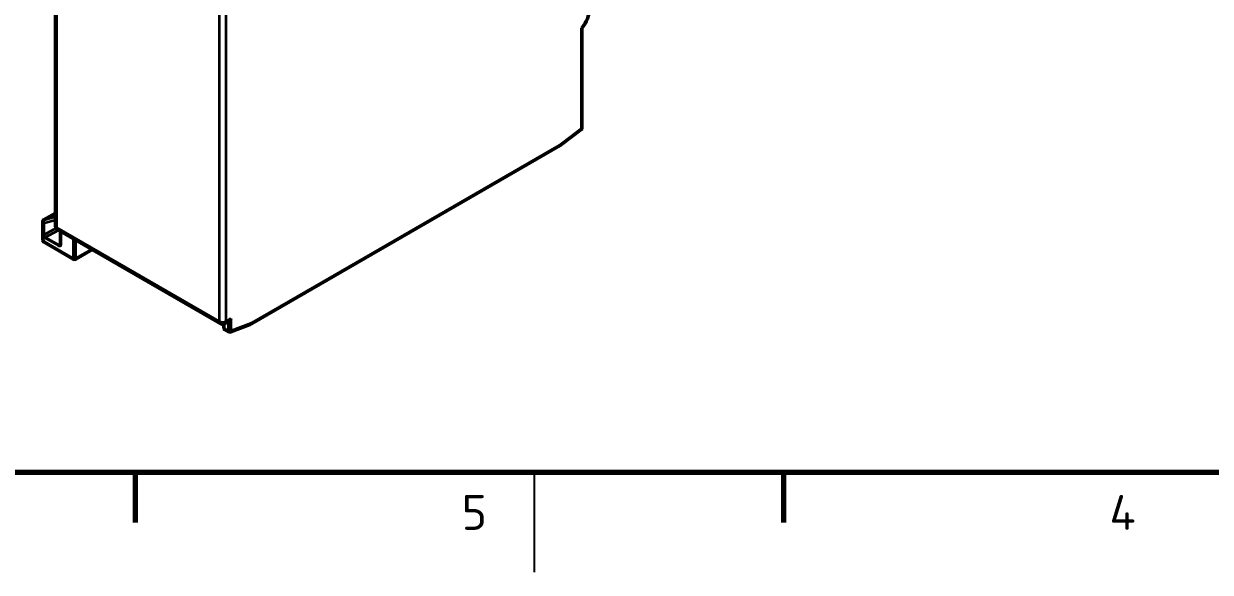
# Model space of a CAD drawing. Header units: millimetres. Extents: x 0 to 415, y 0 to 297.
# Drawn here: x 73.8 to 192.8, y 0 to 55 of the extents above; entities that cross this region are included whole.
import ezdxf

# ---------------------------------------------------------------- set-up
doc = ezdxf.new("R2010")
doc.units = ezdxf.units.MM
for name, color, linetype, lineweight in [('Rahmen (ISO)', 7, 'Continuous', 70), ('Rahmen Mittel', 7, 'Continuous', 50), ('Sichtbar (ISO)', 7, 'Continuous', 50), ('Sichtbar schmal (ISO)', 7, 'Continuous', 35)]:
    doc.layers.add(name, color=color, linetype=linetype, lineweight=lineweight)
doc.styles.add('FERTIG Motors-DIN-3_5mm', font='isocpeur.ttf')

# ---------------------------------------------------------------- blocks, each defined once
blk = doc.blocks.new('Ränder A3-QUER')
at = {"layer": 'Rahmen (ISO)'}
for p, q in [((410, 10), (20, 10)), ((85, 10), (85, 5)), ((150, 10), (150, 5))]:
    blk.add_line(p, q, dxfattribs=at)
at = {"layer": 'Rahmen (ISO)', "lineweight": 25}
blk.add_line((125, 10), (125, 0), dxfattribs=at)
at = {"layer": 'Rahmen Mittel', "char_height": 3.5, "width": 65.5864, "attachment_point": 5, "style": 'FERTIG Motors-DIN-3_5mm'}
for s, insert in [('\\fISOCPEUR|b0|i0;5', (119, 6)), ('\\fISOCPEUR|b0|i0;4', (184, 6))]:
    blk.add_mtext(s, dxfattribs=dict(at, insert=insert))

msp = doc.modelspace()

# ---------------------------------------------------------------- linework, layer by layer
at = {"layer": 'Sichtbar (ISO)'}
for p, q in [((77, 109.958), (77, 34.759)), ((129.791, 54.564), (129.791, 44.538)), ((129.735, 44.434), (127.684, 42.855)), ((96.609, 24.903), (127.57, 42.778)), ((77, 36.021), (75.803, 35.33)), ((75.745, 33.289), (75.745, 35.245)), ((75.808, 35.001), (75.808, 33.808)), ((75.944, 33.575), (77.359, 32.758)), ((77.25, 34.326), (93.514, 24.936)), ((77.5, 34.181), (77.5, 32.847)), ((78.814, 31.401), (75.845, 33.116)), ((80.665, 32.354), (79.014, 31.401)), ((94.014, 24.936), (94.372, 25.143)), ((93.89, 24.502), (93.89, 24.885)), ((94.371, 24.109), (93.99, 24.329)), ((96.488, 24.845), (94.543, 24.096))]:
    msp.add_line(p, q, dxfattribs=at)
for centre, radius, start, end in [((77.5, 34.759), 0.5, 180, 240), ((75.945, 33.289), 0.2, 180, 240), ((78.914, 31.574), 0.2, 240, 300), ((93.764, 25.369), 0.5, 240, 300), ((94.09, 24.502), 0.2, 180, 240), ((94.471, 24.283), 0.2, 240, 291.05172)]:
    msp.add_arc(centre, radius, start, end, dxfattribs=at)
for centre, major_axis, ratio, start_param, end_param in [((129.048, 55.62), (1.05, 1.819), 0.5773503, 4.4505896, 5.4977871), ((129.508, 44.511), (0.282, 0.019), 0.5278943, 5.6153594, 6.165613), ((129.649, 44.62), (0.099, -0.176), 0.5772419, 0.633946, 0.7990947), ((75.945, 35.249), (-0.2, 0), 0.5773503, 5.4977871, 6.0418084), ((75.658, 35.087), (0.112, -0.173), 0.5754319, 0.7278424, 0.9855964), ((75.958, 33.737), (0.103, -0.172), 0.634854, 3.9564809, 5.4322086), ((77.359, 32.929), (0.096, -0.181), 0.5762811, 5.540783, 7.1115794)]:
    msp.add_ellipse(centre, major_axis=major_axis, ratio=ratio, start_param=start_param, end_param=end_param, dxfattribs=at)
for points, knots in [([(127.684, 42.855), (127.677, 42.849), (127.67, 42.844), (127.654, 42.833), (127.647, 42.827), (127.632, 42.817), (127.624, 42.812), (127.609, 42.802), (127.601, 42.797), (127.585, 42.787), (127.577, 42.782), (127.57, 42.778)], [4.5472403, 4.5472403, 4.5472403, 4.5472403, 4.58027004, 4.58027004, 4.61329977, 4.61329977, 4.64632951, 4.64632951, 4.67935924, 4.67935924, 4.71238898, 4.71238898, 4.71238898, 4.71238898]), ([(75.803, 35.045), (75.803, 35.045), (75.803, 35.045), (75.8, 35.061), (75.795, 35.077), (75.784, 35.11), (75.777, 35.126), (75.765, 35.159), (75.759, 35.175), (75.75, 35.204), (75.747, 35.218), (75.744, 35.244), (75.745, 35.256), (75.748, 35.269), (75.749, 35.273), (75.75, 35.276)], [-0.092958816, -0.092958816, -0.092958816, -0.092958816, -0.092929438, -0.092929438, -0.08779012, -0.08779012, -0.082650802, -0.082650802, -0.077511484, -0.077511484, -0.072808846, -0.072808846, -0.068106209, -0.068106209, -0.066299645, -0.066299645, -0.066299645, -0.066299645]), ([(94.372, 25.143), (94.383, 25.149), (94.395, 25.157), (94.432, 25.185), (94.459, 25.211), (94.535, 25.299), (94.58, 25.374), (94.612, 25.451)], [-0.043282967, -0.043282967, -0.043282967, -0.043282967, -0.037901061, -0.037901061, -0.025267374, -0.025267374, 0, 0, 0, 0]), ([(96.488, 24.845), (96.496, 24.848), (96.505, 24.851), (96.521, 24.858), (96.529, 24.862), (96.545, 24.869), (96.553, 24.873), (96.569, 24.881), (96.577, 24.885), (96.593, 24.894), (96.601, 24.898), (96.609, 24.903)], [1.40564765, 1.40564765, 1.40564765, 1.40564765, 1.43867738, 1.43867738, 1.47170712, 1.47170712, 1.50473686, 1.50473686, 1.53776659, 1.53776659, 1.57079633, 1.57079633, 1.57079633, 1.57079633])]:
    msp.add_open_spline(points, degree=3, knots=knots, dxfattribs=at)
at = {"layer": 'Sichtbar schmal (ISO)'}
for p, q in [((77.147, 34.555), (77.147, 109.754)), ((93.41, 100.364), (93.41, 25.165)), ((94.117, 25.165), (94.117, 100.364)), ((129.791, 44.538), (127.704, 42.932)), ((127.611, 42.869), (96.651, 24.994)), ((77, 35.624), (75.75, 35.276)), ((75.803, 33.207), (75.803, 35.045)), ((75.808, 35.001), (77, 35.332)), ((93.41, 25.165), (77.147, 34.555)), ((77.08, 34.488), (75.808, 33.808)), ((75.944, 33.575), (77.297, 34.299)), ((78.773, 33.446), (78.773, 31.493)), ((78.773, 31.493), (75.803, 33.207)), ((77.5, 32.889), (77.359, 32.758)), ((79.056, 31.493), (79.056, 33.283)), ((80.606, 32.388), (79.056, 31.493)), ((94.117, 25.165), (94.612, 25.451)), ((94.329, 25.118), (94.329, 24.201)), ((94.612, 24.201), (94.612, 25.451)), ((93.948, 24.421), (93.948, 24.904)), ((94.329, 24.201), (93.948, 24.421)), ((96.558, 24.95), (94.612, 24.201))]:
    msp.add_line(p, q, dxfattribs=at)
for centre, major_axis, ratio, start_param, end_param in [((127.47, 42.951), (0.1, -0.173), 0.5773503, 0, 0.7853982), ((127.611, 43.523), (-0.4, -0.693), 0.5773503, 0.7853982, 0.9505468), ((127.563, 43.014), (0.122, -0.158), 0.474579, 0, 0.7154023), ((77.5, 34.759), (-0.5, 0), 0.5773503, 0, 0.7853982), ((77.5, 34.759), (-0.25, -0.433), 0.5773503, 5.4977871, 6.2831853), ((75.945, 33.289), (-0.2, 0), 0.5773503, 0, 0.7853982), ((75.945, 33.289), (-0.1, -0.173), 0.5773503, 5.4977871, 6.2831853), ((78.914, 31.574), (0.2, 0), 0.5773503, 3.9269908, 5.4977871), ((78.914, 31.574), (-0.1, -0.173), 0.5773503, 5.4977871, 6.2831853), ((78.914, 31.574), (0.1, -0.173), 0.5773503, 0, 0.7853982), ((93.764, 25.369), (-0.25, -0.433), 0.5773503, 5.4977871, 6.2831853), ((93.764, 25.369), (-0.5, 0), 0.5773503, 0.7853982, 2.3561945), ((93.764, 25.369), (0.25, -0.433), 0.5773503, 0, 0.7853982), ((96.651, 25.648), (-0.4, -0.693), 0.5773503, 0.6202495, 0.7853982), ((96.509, 25.076), (0.1, -0.173), 0.5773503, 0, 0.7853982), ((94.09, 24.502), (-0.2, 0), 0.5773503, 0, 0.7853982), ((94.09, 24.502), (-0.1, -0.173), 0.5773503, 5.4977871, 6.2831853), ((94.471, 24.283), (-0.2, 0), 0.5773503, 0.7853982, 2.3561945), ((94.471, 24.283), (-0.1, -0.173), 0.5773503, 5.4977871, 6.2831853), ((94.471, 24.283), (0.072, -0.187), 0.6644106, 0, 0.882787), ((96.416, 25.031), (0.072, -0.187), 0.6644106, 0, 0.882787)]:
    msp.add_ellipse(centre, major_axis=major_axis, ratio=ratio, start_param=start_param, end_param=end_param, dxfattribs=at)

# ---------------------------------------------------------------- block references
msp.add_blockref('Ränder A3-QUER', (0, 0))

doc.saveas('drawing.dxf')
